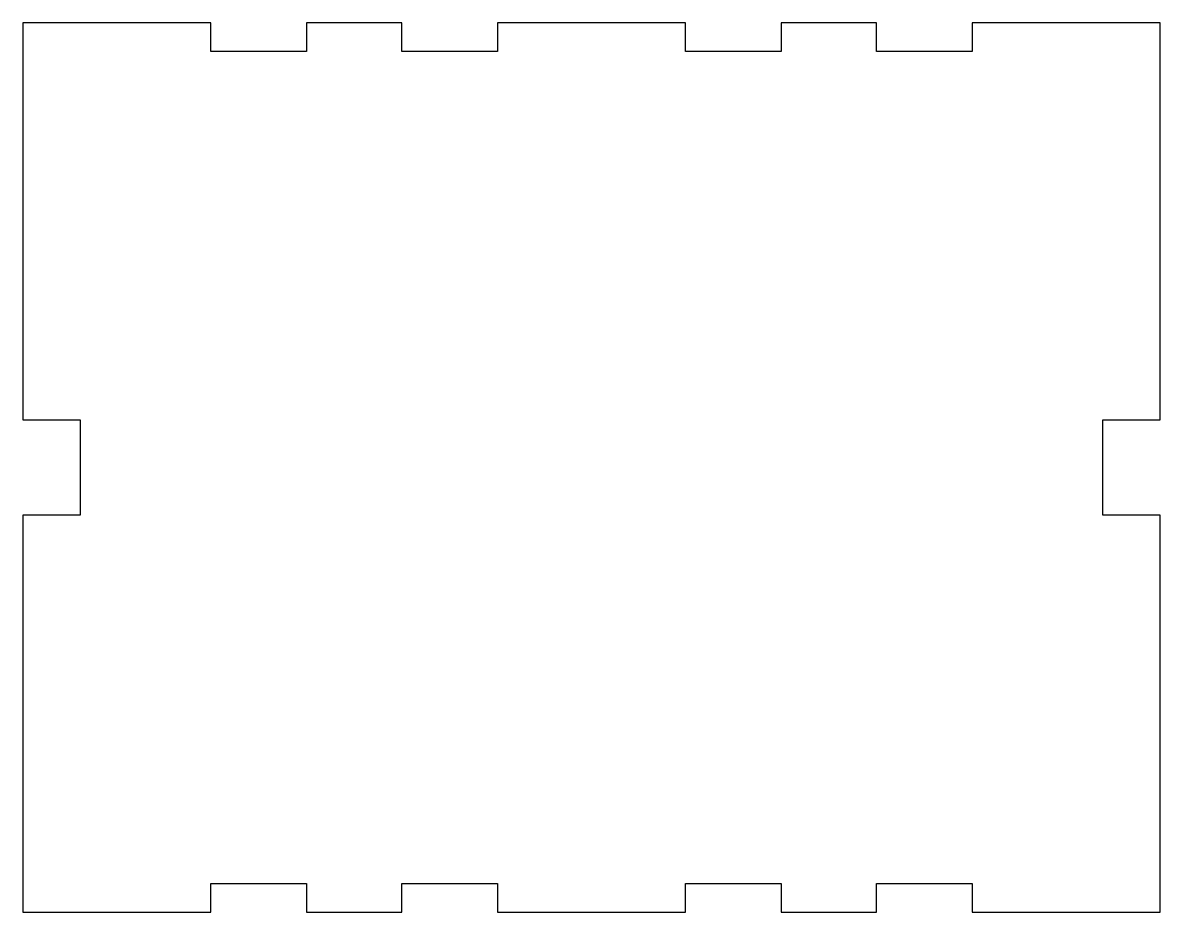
# Model space of a CAD drawing. Extents: x -77 to 42, y -19 to 74.
import ezdxf

# ---------------------------------------------------------------- set-up
doc = ezdxf.new("R2010")
doc.units = 0
doc.header["$MEASUREMENT"] = 0
doc.layers.add('2D', color=7, linetype='CONTINUOUS')

# ---------------------------------------------------------------- blocks, each defined once
blk = doc.blocks.new('SHAPE2DVIEW001')
at = {"layer": '2D', "color": 0}
for p, q in [((-57.06, 74), (-76.73, 74)), ((-76.73, 74), (-76.73, 32.5)), ((-57.06, 71), (-57.06, 74)), ((-37.06, 74), (-47.06, 74)), ((-47.06, 74), (-47.06, 71)), ((-37.06, 71), (-37.06, 74)), ((-7.4, 74), (-27.06, 74)), ((-27.06, 74), (-27.06, 71)), ((-7.4, 71), (-7.4, 74)), ((12.6, 74), (2.6, 74)), ((2.6, 74), (2.6, 71)), ((12.6, 71), (12.6, 74)), ((42.27, 74), (22.6, 74)), ((22.6, 74), (22.6, 71)), ((42.27, 32.5), (42.27, 74)), ((-47.06, 71), (-57.06, 71)), ((-27.06, 71), (-37.06, 71)), ((2.6, 71), (-7.4, 71)), ((22.6, 71), (12.6, 71)), ((-76.73, 32.5), (-70.73, 32.5)), ((-70.73, 32.5), (-70.73, 22.5)), ((36.27, 22.5), (36.27, 32.5)), ((36.27, 32.5), (42.27, 32.5)), ((-70.73, 22.5), (-76.73, 22.5)), ((-76.73, 22.5), (-76.73, -19)), ((42.27, 22.5), (36.27, 22.5)), ((42.27, -19), (42.27, 22.5)), ((-57.06, -19), (-57.06, -16)), ((-57.06, -16), (-47.06, -16)), ((-47.06, -16), (-47.06, -19)), ((-37.06, -19), (-37.06, -16)), ((-37.06, -16), (-27.06, -16)), ((-27.06, -16), (-27.06, -19)), ((-7.4, -19), (-7.4, -16)), ((-7.4, -16), (2.6, -16)), ((2.6, -16), (2.6, -19)), ((12.6, -19), (12.6, -16)), ((12.6, -16), (22.6, -16)), ((22.6, -16), (22.6, -19)), ((-76.73, -19), (-57.06, -19)), ((-47.06, -19), (-37.06, -19)), ((-27.06, -19), (-7.4, -19)), ((2.6, -19), (12.6, -19)), ((22.6, -19), (42.27, -19))]:
    blk.add_line(p, q, dxfattribs=at)

msp = doc.modelspace()

# ---------------------------------------------------------------- block references
at = {"layer": '2D', "color": 0}
msp.add_blockref('SHAPE2DVIEW001', (0, 0), dxfattribs=at)

doc.saveas('drawing.dxf')
